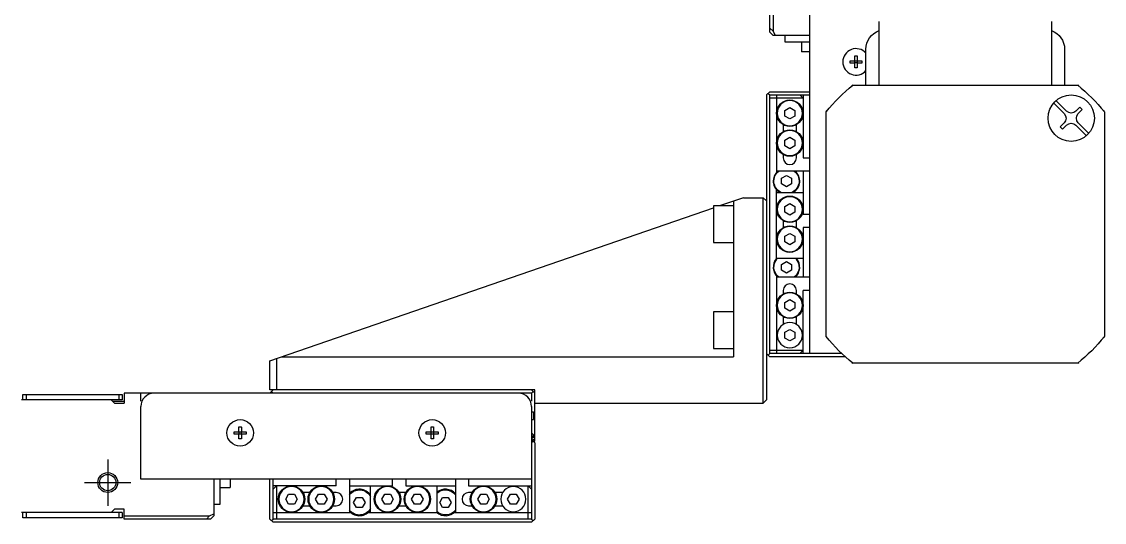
# Model space of a CAD drawing. Extents: x 0 to 1346, y -8 to 1139.
# Drawn here: x 872.7 to 1036.2, y 420.9 to 496.5 of the extents above; entities that cross this region are included whole.
import ezdxf

# ---------------------------------------------------------------- set-up
doc = ezdxf.new("R2010")
doc.units = 0
doc.header["$LTSCALE"] = 0.5
doc.linetypes.add('CENTER', pattern=[50.8, 31.75, -6.35, 6.35, -6.35])
for name, color, linetype in [('MSM_CENTER', 1, 'CENTER'), ('MSM_CONTINUOUS', 7, 'CONTINUOUS'), ('MSM_NARROW', 5, 'CONTINUOUS')]:
    doc.layers.add(name, color=color, linetype=linetype)

msp = doc.modelspace()

# ---------------------------------------------------------------- linework, layer by layer
at = {"layer": 'MSM_CENTER'}
for p, q in [((885.68, 430.41), (885.68, 423.41)), ((882.18, 426.91), (889.18, 426.91))]:
    msp.add_line(p, q, dxfattribs=at)
at = {"layer": 'MSM_CONTINUOUS'}
for p, q in [((985.68, 494.91), (985.68, 507.91)), ((986.18, 507.91), (986.18, 495.02)), ((991.68, 446.41), (991.68, 505.41)), ((985.68, 495.52), (986.18, 495.02)), ((1002.18, 486.91), (1002.18, 496.48)), ((1028.18, 496.48), (1028.18, 486.91)), ((986.18, 494.41), (985.68, 494.91)), ((986.18, 495.02), (986.49, 494.41)), ((991.68, 494.41), (986.18, 494.41)), ((987.93, 494.41), (987.93, 493.41)), ((987.93, 493.41), (991.68, 493.41)), ((990.43, 493.41), (990.43, 491.91)), ((1000.18, 486.91), (1000.18, 492.33)), ((1030.18, 492.33), (1030.18, 486.91)), ((991.68, 491.91), (990.43, 491.91)), ((997.79, 490.59), (998.5, 490.59)), ((998.5, 490.59), (998.5, 491.29)), ((998.51, 490.58), (998.5, 490.59)), ((998.51, 490.58), (998.85, 490.58)), ((998.51, 490.24), (998.51, 490.58)), ((998.85, 490.58), (998.86, 490.59)), ((998.85, 490.58), (998.85, 490.24)), ((998.86, 491.29), (998.86, 490.59)), ((998.86, 490.59), (999.57, 490.59)), ((998.5, 490.23), (997.79, 490.23)), ((998.51, 490.24), (998.5, 490.23)), ((998.5, 489.52), (998.5, 490.23)), ((998.85, 490.24), (998.51, 490.24)), ((998.85, 490.24), (998.86, 490.23)), ((998.86, 490.23), (998.86, 489.52)), ((999.57, 490.23), (998.86, 490.23)), ((985.68, 485.91), (985.18, 485.41)), ((985.43, 485.66), (985.68, 485.41)), ((985.68, 485.91), (991.68, 485.91)), ((998.18, 486.91), (998.05, 486.78)), ((998.21, 486.91), (1032.15, 486.91)), ((1032.31, 486.78), (1032.18, 486.91)), ((985.18, 485.41), (985.18, 439.41)), ((985.68, 446.41), (985.68, 485.41)), ((985.68, 485.41), (991.68, 485.41)), ((990.68, 484.91), (985.68, 484.91)), ((986.68, 485.41), (986.68, 473.73)), ((990.18, 485.41), (990.68, 484.91)), ((990.68, 485.41), (990.68, 475.91)), ((1030.12, 482.62), (1028.53, 484.2)), ((1028.89, 484.55), (1029.81, 483.63)), ((987.93, 483.09), (988.68, 483.52)), ((987.93, 482.23), (987.93, 483.09)), ((988.68, 483.52), (989.43, 483.09)), ((989.43, 483.09), (989.43, 482.23)), ((994.31, 483.04), (994.18, 482.91)), ((994.18, 448.94), (994.18, 482.88)), ((1029.81, 483.63), (1030.47, 482.97)), ((1031.89, 482.97), (1032.49, 483.57)), ((1032.84, 483.22), (1032.24, 482.62)), ((1032.49, 483.57), (1032.84, 483.22)), ((1036.18, 482.91), (1036.05, 483.04)), ((1036.18, 482.88), (1036.18, 448.94)), ((987.68, 480.93), (987.68, 479.89)), ((988.68, 481.79), (987.93, 482.23)), ((989.43, 482.23), (988.68, 481.79)), ((989.68, 479.89), (989.68, 480.93)), ((1029.52, 480.6), (1030.12, 481.2)), ((1030.47, 480.85), (1029.87, 480.25)), ((1032.55, 480.19), (1031.89, 480.85)), ((1032.24, 481.2), (1032.9, 480.54)), ((1029.87, 480.25), (1029.52, 480.6)), ((1033.47, 479.26), (1032.55, 480.19)), ((1032.9, 480.54), (1033.82, 479.62)), ((987.93, 478.59), (988.68, 479.02)), ((987.93, 477.73), (987.93, 478.59)), ((988.68, 477.29), (987.93, 477.73)), ((988.68, 479.02), (989.43, 478.59)), ((989.43, 477.73), (988.68, 477.29)), ((989.43, 478.59), (989.43, 477.73)), ((987.68, 476.43), (987.68, 475.91)), ((989.68, 475.91), (989.68, 476.43)), ((990.68, 475.91), (991.68, 475.91)), ((991.68, 473.91), (986.68, 473.91)), ((987.43, 472.84), (988.18, 473.27)), ((987.43, 471.98), (987.43, 472.84)), ((988.18, 473.27), (988.93, 472.84)), ((988.93, 472.84), (988.93, 471.98)), ((990.68, 473.91), (990.68, 467.41)), ((986.68, 460.71), (986.68, 471.09)), ((988.18, 471.54), (987.43, 471.98)), ((988.93, 471.98), (988.18, 471.54)), ((981.68, 469.91), (978.05, 468.66)), ((980.18, 469.39), (980.18, 445.91)), ((981.68, 469.91), (984.68, 469.91)), ((984.68, 438.91), (984.68, 469.91)), ((984.68, 469.91), (985.18, 469.41)), ((986.68, 470.71), (990.68, 470.71)), ((910.18, 445.29), (977.18, 468.36)), ((977.18, 468.66), (977.18, 463.16)), ((980.18, 468.66), (977.18, 468.66)), ((987.93, 468.59), (988.68, 469.02)), ((987.93, 467.73), (987.93, 468.59)), ((988.68, 467.29), (987.93, 467.73)), ((988.68, 469.02), (989.43, 468.59)), ((989.43, 467.73), (988.68, 467.29)), ((989.43, 468.59), (989.43, 467.73)), ((987.68, 466.43), (987.68, 465.39)), ((989.68, 465.39), (989.68, 466.43)), ((990.68, 467.41), (991.68, 467.41)), ((987.93, 464.09), (988.68, 464.52)), ((988.68, 464.52), (989.43, 464.09)), ((991.68, 465.41), (990.68, 465.41)), ((990.68, 465.41), (990.68, 457.91)), ((977.18, 463.16), (980.18, 463.16)), ((987.93, 463.23), (987.93, 464.09)), ((988.68, 462.79), (987.93, 463.23)), ((989.43, 463.23), (988.68, 462.79)), ((989.43, 464.09), (989.43, 463.23)), ((990.68, 460.71), (986.68, 460.71)), ((987.43, 459.84), (988.18, 460.27)), ((987.43, 458.98), (987.43, 459.84)), ((988.18, 460.27), (988.93, 459.84)), ((988.93, 459.84), (988.93, 458.98)), ((986.68, 458.09), (986.68, 446.41)), ((991.68, 457.91), (986.68, 457.91)), ((988.18, 458.54), (987.43, 458.98)), ((988.93, 458.98), (988.18, 458.54)), ((987.68, 455.91), (987.68, 455.39)), ((989.68, 455.39), (989.68, 455.91)), ((991.68, 455.91), (990.68, 455.91)), ((990.68, 446.41), (990.68, 455.91)), ((987.93, 454.09), (988.68, 454.52)), ((987.93, 453.23), (987.93, 454.09)), ((988.68, 452.79), (987.93, 453.23)), ((988.68, 454.52), (989.43, 454.09)), ((989.43, 453.23), (988.68, 452.79)), ((989.43, 454.09), (989.43, 453.23)), ((977.18, 452.66), (977.18, 447.16)), ((980.18, 452.66), (977.18, 452.66)), ((987.68, 451.93), (987.68, 450.77)), ((989.68, 450.77), (989.68, 451.93)), ((987.93, 449.59), (988.68, 450.02)), ((988.68, 450.02), (989.43, 449.59)), ((987.93, 448.73), (987.93, 449.59)), ((988.68, 448.29), (987.93, 448.73)), ((989.43, 448.73), (988.68, 448.29)), ((989.43, 449.59), (989.43, 448.73)), ((994.18, 448.91), (994.31, 448.78)), ((1036.05, 448.78), (1036.18, 448.91)), ((977.18, 447.16), (980.18, 447.16)), ((985.18, 446.41), (985.68, 445.91)), ((985.68, 446.41), (985.43, 446.16)), ((985.68, 446.91), (990.68, 446.91)), ((996.5, 446.41), (985.68, 446.41)), ((990.68, 446.91), (990.18, 446.41)), ((910.18, 440.91), (910.18, 445.29)), ((911.18, 445.63), (911.18, 440.91)), ((911.98, 445.91), (980.18, 445.91)), ((997.04, 445.91), (985.68, 445.91)), ((998.05, 445.04), (998.18, 444.91)), ((1032.15, 444.91), (998.21, 444.91)), ((1032.18, 444.91), (1032.31, 445.04)), ((872.88, 439.41), (872.88, 440.21)), ((872.88, 440.21), (887.88, 440.21)), ((873.38, 440.21), (873.38, 439.41)), ((887.38, 439.41), (887.38, 440.21)), ((887.88, 440.21), (887.88, 439.41)), ((888.18, 440.41), (888.18, 438.91)), ((949.68, 440.41), (888.18, 440.41)), ((890.68, 439.21), (890.68, 440.41)), ((950.18, 440.91), (910.18, 440.91)), ((910.43, 440.66), (910.18, 440.41)), ((910.68, 440.91), (910.43, 440.66)), ((910.68, 440.41), (910.43, 440.66)), ((949.93, 440.66), (949.68, 440.91)), ((949.93, 440.66), (949.68, 440.41)), ((949.68, 440.41), (949.68, 439.21)), ((950.18, 440.41), (949.93, 440.66)), ((950.18, 433.21), (950.18, 440.91)), ((887.88, 439.41), (872.68, 439.41)), ((886.68, 438.91), (886.18, 439.41)), ((888.18, 439.16), (886.43, 439.16)), ((886.68, 438.91), (888.18, 438.91)), ((890.68, 427.41), (890.68, 438.41)), ((949.68, 438.41), (949.68, 421.41)), ((950.18, 438.91), (984.68, 438.91)), ((984.68, 438.91), (985.18, 439.41)), ((949.68, 437.61), (949.98, 437.61)), ((949.98, 437.61), (949.98, 436.41)), ((905.5, 434.59), (905.5, 435.29)), ((905.86, 435.29), (905.86, 434.59)), ((934.5, 434.59), (934.5, 435.29)), ((934.86, 435.29), (934.86, 434.59)), ((949.68, 436.41), (949.98, 436.41)), ((904.79, 434.59), (905.5, 434.59)), ((905.5, 434.23), (904.79, 434.23)), ((905.51, 434.58), (905.5, 434.59)), ((905.51, 434.24), (905.5, 434.23)), ((905.5, 433.52), (905.5, 434.23)), ((905.51, 434.58), (905.85, 434.58)), ((905.51, 434.24), (905.51, 434.58)), ((905.85, 434.24), (905.51, 434.24)), ((905.85, 434.58), (905.86, 434.59)), ((905.85, 434.58), (905.85, 434.24)), ((905.85, 434.24), (905.86, 434.23)), ((905.86, 434.59), (906.57, 434.59)), ((905.86, 434.23), (905.86, 433.52)), ((906.57, 434.23), (905.86, 434.23)), ((933.79, 434.59), (934.5, 434.59)), ((934.5, 434.23), (933.79, 434.23)), ((934.51, 434.58), (934.5, 434.59)), ((934.51, 434.24), (934.5, 434.23)), ((934.5, 433.52), (934.5, 434.23)), ((934.51, 434.24), (934.51, 434.58)), ((934.51, 434.58), (934.85, 434.58)), ((934.85, 434.24), (934.51, 434.24)), ((934.85, 434.58), (934.86, 434.59)), ((934.85, 434.58), (934.85, 434.24)), ((934.85, 434.24), (934.86, 434.23)), ((934.86, 434.59), (935.57, 434.59)), ((934.86, 434.23), (934.86, 433.52)), ((935.57, 434.23), (934.86, 434.23)), ((949.68, 434.41), (950.18, 433.91)), ((950.18, 433.91), (949.68, 433.91)), ((950.18, 433.71), (949.68, 433.71)), ((949.78, 433.51), (949.68, 433.51)), ((950.18, 432.91), (949.68, 433.41)), ((949.93, 433.16), (949.68, 432.91)), ((950.08, 433.21), (950.08, 433.01)), ((950.18, 433.21), (950.08, 433.11)), ((950.18, 432.91), (950.18, 421.41)), ((949.68, 427.41), (890.68, 427.41)), ((901.68, 427.41), (901.68, 421.91)), ((902.68, 423.66), (902.68, 427.41)), ((904.18, 427.41), (904.18, 426.16)), ((910.18, 421.41), (910.18, 427.41)), ((910.68, 421.41), (910.68, 427.41)), ((920.18, 426.41), (920.18, 427.41)), ((922.18, 427.41), (922.18, 422.41)), ((928.68, 426.41), (928.68, 427.41)), ((930.68, 427.41), (930.68, 426.41)), ((938.18, 427.41), (938.18, 422.41)), ((940.18, 427.41), (940.18, 426.41)), ((902.68, 426.16), (904.18, 426.16)), ((910.68, 425.91), (911.18, 426.41)), ((920.18, 426.41), (910.68, 426.41)), ((911.18, 426.41), (911.18, 421.41)), ((912.56, 424.41), (913, 425.16)), ((913, 425.16), (913.86, 425.16)), ((913.86, 425.16), (914.3, 424.41)), ((916.2, 425.41), (915.16, 425.41)), ((917.06, 424.41), (917.5, 425.16)), ((917.5, 425.16), (918.36, 425.16)), ((918.36, 425.16), (918.8, 424.41)), ((920.18, 425.41), (919.66, 425.41)), ((922.18, 426.41), (928.68, 426.41)), ((925.38, 422.41), (925.38, 426.41)), ((927.06, 424.41), (927.5, 425.16)), ((927.5, 425.16), (928.36, 425.16)), ((928.36, 425.16), (928.8, 424.41)), ((930.7, 425.41), (929.66, 425.41)), ((930.68, 426.41), (938.18, 426.41)), ((931.56, 424.41), (932, 425.16)), ((932, 425.16), (932.86, 425.16)), ((932.86, 425.16), (933.3, 424.41)), ((935.38, 426.41), (935.38, 422.41)), ((940.18, 426.41), (949.68, 426.41)), ((940.7, 425.41), (940.18, 425.41)), ((941.56, 424.41), (942, 425.16)), ((942, 425.16), (942.86, 425.16)), ((942.86, 425.16), (943.3, 424.41)), ((945.31, 425.41), (944.16, 425.41)), ((946.06, 424.41), (946.5, 425.16)), ((946.5, 425.16), (947.36, 425.16)), ((947.36, 425.16), (947.8, 424.41)), ((949.18, 421.41), (949.18, 426.41)), ((949.18, 426.41), (949.68, 425.91)), ((901.68, 423.66), (902.68, 423.66)), ((913, 423.66), (912.56, 424.41)), ((913.86, 423.66), (913, 423.66)), ((914.3, 424.41), (913.86, 423.66)), ((917.5, 423.66), (917.06, 424.41)), ((918.36, 423.66), (917.5, 423.66)), ((918.8, 424.41), (918.36, 423.66)), ((922.81, 423.91), (923.25, 424.66)), ((923.25, 423.16), (922.81, 423.91)), ((923.25, 424.66), (924.11, 424.66)), ((924.11, 424.66), (924.55, 423.91)), ((924.55, 423.91), (924.11, 423.16)), ((927.5, 423.66), (927.06, 424.41)), ((928.36, 423.66), (927.5, 423.66)), ((928.8, 424.41), (928.36, 423.66)), ((932, 423.66), (931.56, 424.41)), ((932.86, 423.66), (932, 423.66)), ((933.3, 424.41), (932.86, 423.66)), ((935.81, 423.91), (936.25, 424.66)), ((936.25, 423.16), (935.81, 423.91)), ((936.25, 424.66), (937.11, 424.66)), ((937.11, 424.66), (937.55, 423.91)), ((937.55, 423.91), (937.11, 423.16)), ((942, 423.66), (941.56, 424.41)), ((942.86, 423.66), (942, 423.66)), ((943.3, 424.41), (942.86, 423.66)), ((946.5, 423.66), (946.06, 424.41)), ((947.36, 423.66), (946.5, 423.66)), ((947.8, 424.41), (947.36, 423.66)), ((887.88, 422.41), (872.68, 422.41)), ((872.88, 421.61), (872.88, 422.41)), ((873.38, 422.41), (873.38, 421.61)), ((886.18, 422.41), (886.68, 422.91)), ((888.18, 422.91), (886.68, 422.91)), ((887.38, 421.61), (887.38, 422.41)), ((887.88, 422.41), (887.88, 421.61)), ((888.18, 421.41), (888.18, 422.91)), ((888.18, 421.91), (901.07, 421.91)), ((900.57, 421.41), (901.07, 421.91)), ((901.07, 421.91), (901.68, 422.21)), ((901.68, 421.91), (901.18, 421.41)), ((910.68, 422.41), (922.36, 422.41)), ((915.16, 423.41), (916.2, 423.41)), ((919.66, 423.41), (920.18, 423.41)), ((924.11, 423.16), (923.25, 423.16)), ((925, 422.41), (935.38, 422.41)), ((929.66, 423.41), (930.7, 423.41)), ((937.11, 423.16), (936.25, 423.16)), ((938, 422.41), (949.68, 422.41)), ((940.18, 423.41), (940.7, 423.41)), ((944.16, 423.41), (945.31, 423.41)), ((887.88, 421.61), (872.88, 421.61)), ((901.18, 421.41), (888.18, 421.41)), ((910.18, 421.41), (910.68, 420.91)), ((910.43, 421.16), (910.68, 421.41)), ((949.68, 421.41), (910.68, 421.41)), ((949.68, 420.91), (910.68, 420.91)), ((949.68, 421.41), (949.93, 421.16)), ((949.68, 420.91), (950.18, 421.41))]:
    msp.add_line(p, q, dxfattribs=at)
for points in [[(997.79, 490.23, 0), (997.79, 490.23, 0), (997.79, 490.23, 0), (997.79, 490.24, 0), (997.79, 490.24, 0), (997.79, 490.24, 0), (997.79, 490.25, 0), (997.79, 490.25, 0), (997.79, 490.25, 0), (997.79, 490.25, 0), (997.79, 490.26, 0), (997.79, 490.26, 0), (997.79, 490.26, 0), (997.79, 490.26, 0), (997.79, 490.27, 0), (997.79, 490.27, 0), (997.79, 490.27, 0), (997.79, 490.28, 0), (997.79, 490.28, 0), (997.79, 490.28, 0), (997.79, 490.28, 0), (997.79, 490.29, 0), (997.79, 490.29, 0), (997.79, 490.29, 0), (997.79, 490.3, 0), (997.79, 490.3, 0), (997.79, 490.3, 0), (997.79, 490.3, 0), (997.79, 490.31, 0), (997.79, 490.31, 0), (997.79, 490.31, 0), (997.79, 490.31, 0), (997.79, 490.32, 0), (997.79, 490.32, 0), (997.79, 490.32, 0), (997.79, 490.33, 0), (997.79, 490.33, 0), (997.79, 490.33, 0), (997.79, 490.33, 0), (997.79, 490.34, 0), (997.79, 490.34, 0), (997.79, 490.34, 0), (997.79, 490.35, 0), (997.79, 490.35, 0), (997.79, 490.35, 0), (997.79, 490.36, 0), (997.79, 490.36, 0), (997.79, 490.36, 0), (997.79, 490.36, 0), (997.79, 490.37, 0), (997.79, 490.37, 0), (997.79, 490.37, 0), (997.79, 490.37, 0), (997.79, 490.38, 0), (997.79, 490.38, 0), (997.79, 490.38, 0), (997.79, 490.39, 0), (997.79, 490.39, 0), (997.79, 490.39, 0), (997.79, 490.39, 0), (997.79, 490.4, 0), (997.79, 490.4, 0), (997.79, 490.4, 0), (997.79, 490.4, 0), (997.79, 490.41, 0), (997.79, 490.41, 0), (997.79, 490.41, 0), (997.79, 490.42, 0), (997.79, 490.42, 0), (997.79, 490.42, 0), (997.79, 490.43, 0), (997.79, 490.43, 0), (997.79, 490.43, 0), (997.79, 490.43, 0), (997.79, 490.44, 0), (997.79, 490.44, 0), (997.79, 490.44, 0), (997.79, 490.44, 0), (997.79, 490.45, 0), (997.79, 490.45, 0), (997.79, 490.45, 0), (997.79, 490.46, 0), (997.79, 490.46, 0), (997.79, 490.46, 0), (997.79, 490.46, 0), (997.79, 490.47, 0), (997.79, 490.47, 0), (997.79, 490.47, 0), (997.79, 490.48, 0), (997.79, 490.48, 0), (997.79, 490.48, 0), (997.79, 490.48, 0), (997.79, 490.49, 0), (997.79, 490.49, 0), (997.79, 490.49, 0), (997.79, 490.5, 0), (997.79, 490.5, 0), (997.79, 490.5, 0), (997.79, 490.5, 0), (997.79, 490.51, 0), (997.79, 490.51, 0), (997.79, 490.51, 0), (997.79, 490.51, 0), (997.79, 490.52, 0), (997.79, 490.52, 0), (997.79, 490.52, 0), (997.79, 490.53, 0), (997.79, 490.53, 0), (997.79, 490.53, 0), (997.79, 490.54, 0), (997.79, 490.54, 0), (997.79, 490.54, 0), (997.79, 490.54, 0), (997.79, 490.55, 0), (997.79, 490.55, 0), (997.79, 490.55, 0), (997.79, 490.55, 0), (997.79, 490.56, 0), (997.79, 490.56, 0), (997.79, 490.56, 0), (997.79, 490.57, 0), (997.79, 490.57, 0), (997.79, 490.57, 0), (997.79, 490.57, 0), (997.79, 490.58, 0), (997.79, 490.58, 0), (997.79, 490.58, 0), (997.79, 490.58, 0), (997.79, 490.59, 0)], [(998.5, 491.29, 0), (998.5, 491.29, 0), (998.5, 491.3, 0), (998.51, 491.3, 0), (998.51, 491.3, 0), (998.51, 491.3, 0), (998.52, 491.3, 0), (998.52, 491.3, 0), (998.52, 491.3, 0), (998.52, 491.3, 0), (998.53, 491.3, 0), (998.53, 491.3, 0), (998.53, 491.3, 0), (998.54, 491.3, 0), (998.54, 491.3, 0), (998.54, 491.3, 0), (998.54, 491.3, 0), (998.55, 491.3, 0), (998.55, 491.3, 0), (998.55, 491.3, 0), (998.56, 491.3, 0), (998.56, 491.3, 0), (998.56, 491.3, 0), (998.56, 491.3, 0), (998.57, 491.3, 0), (998.57, 491.3, 0), (998.57, 491.3, 0), (998.58, 491.3, 0), (998.58, 491.3, 0), (998.58, 491.3, 0), (998.58, 491.3, 0), (998.59, 491.3, 0), (998.59, 491.3, 0), (998.59, 491.3, 0), (998.6, 491.3, 0), (998.6, 491.3, 0), (998.6, 491.3, 0), (998.6, 491.3, 0), (998.61, 491.3, 0), (998.61, 491.3, 0), (998.61, 491.3, 0), (998.62, 491.3, 0), (998.62, 491.3, 0), (998.62, 491.3, 0), (998.62, 491.3, 0), (998.63, 491.3, 0), (998.63, 491.3, 0), (998.63, 491.3, 0), (998.63, 491.3, 0), (998.64, 491.3, 0), (998.64, 491.3, 0), (998.64, 491.3, 0), (998.65, 491.3, 0), (998.65, 491.3, 0), (998.65, 491.3, 0), (998.65, 491.3, 0), (998.66, 491.3, 0), (998.66, 491.3, 0), (998.66, 491.3, 0), (998.66, 491.3, 0), (998.67, 491.3, 0), (998.67, 491.3, 0), (998.67, 491.3, 0), (998.68, 491.3, 0), (998.68, 491.3, 0), (998.68, 491.3, 0), (998.68, 491.3, 0), (998.69, 491.3, 0), (998.69, 491.3, 0), (998.69, 491.3, 0), (998.7, 491.3, 0), (998.7, 491.3, 0), (998.7, 491.3, 0), (998.71, 491.3, 0), (998.71, 491.3, 0), (998.71, 491.3, 0), (998.71, 491.3, 0), (998.72, 491.3, 0), (998.72, 491.3, 0), (998.72, 491.3, 0), (998.72, 491.3, 0), (998.73, 491.3, 0), (998.73, 491.3, 0), (998.73, 491.3, 0), (998.74, 491.3, 0), (998.74, 491.3, 0), (998.74, 491.3, 0), (998.74, 491.3, 0), (998.75, 491.3, 0), (998.75, 491.3, 0), (998.75, 491.3, 0), (998.75, 491.3, 0), (998.76, 491.3, 0), (998.76, 491.3, 0), (998.76, 491.3, 0), (998.77, 491.3, 0), (998.77, 491.3, 0), (998.77, 491.3, 0), (998.77, 491.3, 0), (998.78, 491.3, 0), (998.78, 491.3, 0), (998.78, 491.3, 0), (998.79, 491.3, 0), (998.79, 491.3, 0), (998.79, 491.3, 0), (998.79, 491.3, 0), (998.8, 491.3, 0), (998.8, 491.3, 0), (998.8, 491.3, 0), (998.81, 491.3, 0), (998.81, 491.3, 0), (998.81, 491.3, 0), (998.81, 491.3, 0), (998.82, 491.3, 0), (998.82, 491.3, 0), (998.82, 491.3, 0), (998.83, 491.3, 0), (998.83, 491.3, 0), (998.83, 491.3, 0), (998.83, 491.3, 0), (998.84, 491.3, 0), (998.84, 491.3, 0), (998.84, 491.3, 0), (998.85, 491.3, 0), (998.85, 491.3, 0), (998.85, 491.3, 0), (998.85, 491.3, 0), (998.86, 491.29, 0), (998.86, 491.29, 0)], [(999.57, 490.59, 0), (999.57, 490.58, 0), (999.57, 490.58, 0), (999.57, 490.58, 0), (999.57, 490.58, 0), (999.57, 490.57, 0), (999.57, 490.57, 0), (999.57, 490.57, 0), (999.57, 490.57, 0), (999.57, 490.56, 0), (999.57, 490.56, 0), (999.57, 490.56, 0), (999.57, 490.55, 0), (999.57, 490.55, 0), (999.57, 490.55, 0), (999.57, 490.55, 0), (999.57, 490.54, 0), (999.57, 490.54, 0), (999.57, 490.54, 0), (999.57, 490.54, 0), (999.57, 490.53, 0), (999.57, 490.53, 0), (999.57, 490.53, 0), (999.57, 490.52, 0), (999.57, 490.52, 0), (999.57, 490.52, 0), (999.57, 490.51, 0), (999.57, 490.51, 0), (999.57, 490.51, 0), (999.57, 490.51, 0), (999.57, 490.5, 0), (999.57, 490.5, 0), (999.57, 490.5, 0), (999.57, 490.5, 0), (999.57, 490.49, 0), (999.57, 490.49, 0), (999.57, 490.49, 0), (999.57, 490.48, 0), (999.57, 490.48, 0), (999.57, 490.48, 0), (999.57, 490.48, 0), (999.57, 490.47, 0), (999.57, 490.47, 0), (999.57, 490.47, 0), (999.57, 490.46, 0), (999.57, 490.46, 0), (999.57, 490.46, 0), (999.57, 490.46, 0), (999.57, 490.45, 0), (999.57, 490.45, 0), (999.57, 490.45, 0), (999.57, 490.44, 0), (999.57, 490.44, 0), (999.57, 490.44, 0), (999.57, 490.44, 0), (999.57, 490.43, 0), (999.57, 490.43, 0), (999.57, 490.43, 0), (999.57, 490.43, 0), (999.57, 490.42, 0), (999.57, 490.42, 0), (999.57, 490.42, 0), (999.57, 490.41, 0), (999.57, 490.41, 0), (999.57, 490.41, 0), (999.57, 490.4, 0), (999.57, 490.4, 0), (999.57, 490.4, 0), (999.57, 490.4, 0), (999.57, 490.39, 0), (999.57, 490.39, 0), (999.57, 490.39, 0), (999.57, 490.39, 0), (999.57, 490.38, 0), (999.57, 490.38, 0), (999.57, 490.38, 0), (999.57, 490.37, 0), (999.57, 490.37, 0), (999.57, 490.37, 0), (999.57, 490.37, 0), (999.57, 490.36, 0), (999.57, 490.36, 0), (999.57, 490.36, 0), (999.57, 490.36, 0), (999.57, 490.35, 0), (999.57, 490.35, 0), (999.57, 490.35, 0), (999.57, 490.34, 0), (999.57, 490.34, 0), (999.57, 490.34, 0), (999.57, 490.33, 0), (999.57, 490.33, 0), (999.57, 490.33, 0), (999.57, 490.33, 0), (999.57, 490.32, 0), (999.57, 490.32, 0), (999.57, 490.32, 0), (999.57, 490.31, 0), (999.57, 490.31, 0), (999.57, 490.31, 0), (999.57, 490.31, 0), (999.57, 490.3, 0), (999.57, 490.3, 0), (999.57, 490.3, 0), (999.57, 490.3, 0), (999.57, 490.29, 0), (999.57, 490.29, 0), (999.57, 490.29, 0), (999.57, 490.28, 0), (999.57, 490.28, 0), (999.57, 490.28, 0), (999.57, 490.28, 0), (999.57, 490.27, 0), (999.57, 490.27, 0), (999.57, 490.27, 0), (999.57, 490.26, 0), (999.57, 490.26, 0), (999.57, 490.26, 0), (999.57, 490.26, 0), (999.57, 490.25, 0), (999.57, 490.25, 0), (999.57, 490.25, 0), (999.57, 490.25, 0), (999.57, 490.24, 0), (999.57, 490.24, 0), (999.57, 490.24, 0), (999.57, 490.23, 0), (999.57, 490.23, 0), (999.57, 490.23, 0)], [(998.86, 489.52, 0), (998.86, 489.52, 0), (998.85, 489.52, 0), (998.85, 489.52, 0), (998.85, 489.52, 0), (998.85, 489.52, 0), (998.84, 489.52, 0), (998.84, 489.52, 0), (998.84, 489.52, 0), (998.83, 489.52, 0), (998.83, 489.52, 0), (998.83, 489.52, 0), (998.83, 489.52, 0), (998.82, 489.52, 0), (998.82, 489.52, 0), (998.82, 489.52, 0), (998.81, 489.52, 0), (998.81, 489.52, 0), (998.81, 489.52, 0), (998.81, 489.52, 0), (998.8, 489.52, 0), (998.8, 489.52, 0), (998.8, 489.52, 0), (998.79, 489.52, 0), (998.79, 489.52, 0), (998.79, 489.52, 0), (998.79, 489.52, 0), (998.78, 489.52, 0), (998.78, 489.52, 0), (998.78, 489.52, 0), (998.77, 489.52, 0), (998.77, 489.52, 0), (998.77, 489.52, 0), (998.77, 489.52, 0), (998.76, 489.52, 0), (998.76, 489.52, 0), (998.76, 489.52, 0), (998.75, 489.52, 0), (998.75, 489.52, 0), (998.75, 489.52, 0), (998.75, 489.52, 0), (998.74, 489.52, 0), (998.74, 489.52, 0), (998.74, 489.52, 0), (998.74, 489.52, 0), (998.73, 489.52, 0), (998.73, 489.52, 0), (998.73, 489.52, 0), (998.72, 489.52, 0), (998.72, 489.52, 0), (998.72, 489.52, 0), (998.72, 489.52, 0), (998.71, 489.52, 0), (998.71, 489.52, 0), (998.71, 489.52, 0), (998.71, 489.52, 0), (998.7, 489.52, 0), (998.7, 489.52, 0), (998.7, 489.52, 0), (998.69, 489.52, 0), (998.69, 489.52, 0), (998.69, 489.52, 0), (998.68, 489.52, 0), (998.68, 489.52, 0), (998.68, 489.52, 0), (998.68, 489.52, 0), (998.67, 489.52, 0), (998.67, 489.52, 0), (998.67, 489.52, 0), (998.66, 489.52, 0), (998.66, 489.52, 0), (998.66, 489.52, 0), (998.66, 489.52, 0), (998.65, 489.52, 0), (998.65, 489.52, 0), (998.65, 489.52, 0), (998.65, 489.52, 0), (998.64, 489.52, 0), (998.64, 489.52, 0), (998.64, 489.52, 0), (998.63, 489.52, 0), (998.63, 489.52, 0), (998.63, 489.52, 0), (998.63, 489.52, 0), (998.62, 489.52, 0), (998.62, 489.52, 0), (998.62, 489.52, 0), (998.62, 489.52, 0), (998.61, 489.52, 0), (998.61, 489.52, 0), (998.61, 489.52, 0), (998.6, 489.52, 0), (998.6, 489.52, 0), (998.6, 489.52, 0), (998.6, 489.52, 0), (998.59, 489.52, 0), (998.59, 489.52, 0), (998.59, 489.52, 0), (998.58, 489.52, 0), (998.58, 489.52, 0), (998.58, 489.52, 0), (998.58, 489.52, 0), (998.57, 489.52, 0), (998.57, 489.52, 0), (998.57, 489.52, 0), (998.56, 489.52, 0), (998.56, 489.52, 0), (998.56, 489.52, 0), (998.56, 489.52, 0), (998.55, 489.52, 0), (998.55, 489.52, 0), (998.55, 489.52, 0), (998.54, 489.52, 0), (998.54, 489.52, 0), (998.54, 489.52, 0), (998.54, 489.52, 0), (998.53, 489.52, 0), (998.53, 489.52, 0), (998.53, 489.52, 0), (998.52, 489.52, 0), (998.52, 489.52, 0), (998.52, 489.52, 0), (998.52, 489.52, 0), (998.51, 489.52, 0), (998.51, 489.52, 0), (998.51, 489.52, 0), (998.5, 489.52, 0), (998.5, 489.52, 0), (998.5, 489.52, 0)], [(905.5, 435.29, 0), (905.5, 435.29, 0), (905.5, 435.3, 0), (905.51, 435.3, 0), (905.51, 435.3, 0), (905.51, 435.3, 0), (905.52, 435.3, 0), (905.52, 435.3, 0), (905.52, 435.3, 0), (905.52, 435.3, 0), (905.53, 435.3, 0), (905.53, 435.3, 0), (905.53, 435.3, 0), (905.54, 435.3, 0), (905.54, 435.3, 0), (905.54, 435.3, 0), (905.54, 435.3, 0), (905.55, 435.3, 0), (905.55, 435.3, 0), (905.55, 435.3, 0), (905.56, 435.3, 0), (905.56, 435.3, 0), (905.56, 435.3, 0), (905.56, 435.3, 0), (905.57, 435.3, 0), (905.57, 435.3, 0), (905.57, 435.3, 0), (905.58, 435.3, 0), (905.58, 435.3, 0), (905.58, 435.3, 0), (905.58, 435.3, 0), (905.59, 435.3, 0), (905.59, 435.3, 0), (905.59, 435.3, 0), (905.6, 435.3, 0), (905.6, 435.3, 0), (905.6, 435.3, 0), (905.6, 435.3, 0), (905.61, 435.3, 0), (905.61, 435.3, 0), (905.61, 435.3, 0), (905.62, 435.3, 0), (905.62, 435.3, 0), (905.62, 435.3, 0), (905.62, 435.3, 0), (905.63, 435.3, 0), (905.63, 435.3, 0), (905.63, 435.3, 0), (905.63, 435.3, 0), (905.64, 435.3, 0), (905.64, 435.3, 0), (905.64, 435.3, 0), (905.65, 435.3, 0), (905.65, 435.3, 0), (905.65, 435.3, 0), (905.65, 435.3, 0), (905.66, 435.3, 0), (905.66, 435.3, 0), (905.66, 435.3, 0), (905.66, 435.3, 0), (905.67, 435.3, 0), (905.67, 435.3, 0), (905.67, 435.3, 0), (905.68, 435.3, 0), (905.68, 435.3, 0), (905.68, 435.3, 0), (905.68, 435.3, 0), (905.69, 435.3, 0), (905.69, 435.3, 0), (905.69, 435.3, 0), (905.7, 435.3, 0), (905.7, 435.3, 0), (905.7, 435.3, 0), (905.71, 435.3, 0), (905.71, 435.3, 0), (905.71, 435.3, 0), (905.71, 435.3, 0), (905.72, 435.3, 0), (905.72, 435.3, 0), (905.72, 435.3, 0), (905.72, 435.3, 0), (905.73, 435.3, 0), (905.73, 435.3, 0), (905.73, 435.3, 0), (905.74, 435.3, 0), (905.74, 435.3, 0), (905.74, 435.3, 0), (905.74, 435.3, 0), (905.75, 435.3, 0), (905.75, 435.3, 0), (905.75, 435.3, 0), (905.75, 435.3, 0), (905.76, 435.3, 0), (905.76, 435.3, 0), (905.76, 435.3, 0), (905.77, 435.3, 0), (905.77, 435.3, 0), (905.77, 435.3, 0), (905.77, 435.3, 0), (905.78, 435.3, 0), (905.78, 435.3, 0), (905.78, 435.3, 0), (905.79, 435.3, 0), (905.79, 435.3, 0), (905.79, 435.3, 0), (905.79, 435.3, 0), (905.8, 435.3, 0), (905.8, 435.3, 0), (905.8, 435.3, 0), (905.81, 435.3, 0), (905.81, 435.3, 0), (905.81, 435.3, 0), (905.81, 435.3, 0), (905.82, 435.3, 0), (905.82, 435.3, 0), (905.82, 435.3, 0), (905.83, 435.3, 0), (905.83, 435.3, 0), (905.83, 435.3, 0), (905.83, 435.3, 0), (905.84, 435.3, 0), (905.84, 435.3, 0), (905.84, 435.3, 0), (905.85, 435.3, 0), (905.85, 435.3, 0), (905.85, 435.3, 0), (905.85, 435.3, 0), (905.86, 435.29, 0), (905.86, 435.29, 0)], [(934.5, 435.29, 0), (934.5, 435.29, 0), (934.5, 435.3, 0), (934.51, 435.3, 0), (934.51, 435.3, 0), (934.51, 435.3, 0), (934.52, 435.3, 0), (934.52, 435.3, 0), (934.52, 435.3, 0), (934.52, 435.3, 0), (934.53, 435.3, 0), (934.53, 435.3, 0), (934.53, 435.3, 0), (934.54, 435.3, 0), (934.54, 435.3, 0), (934.54, 435.3, 0), (934.54, 435.3, 0), (934.55, 435.3, 0), (934.55, 435.3, 0), (934.55, 435.3, 0), (934.56, 435.3, 0), (934.56, 435.3, 0), (934.56, 435.3, 0), (934.56, 435.3, 0), (934.57, 435.3, 0), (934.57, 435.3, 0), (934.57, 435.3, 0), (934.58, 435.3, 0), (934.58, 435.3, 0), (934.58, 435.3, 0), (934.58, 435.3, 0), (934.59, 435.3, 0), (934.59, 435.3, 0), (934.59, 435.3, 0), (934.6, 435.3, 0), (934.6, 435.3, 0), (934.6, 435.3, 0), (934.6, 435.3, 0), (934.61, 435.3, 0), (934.61, 435.3, 0), (934.61, 435.3, 0), (934.62, 435.3, 0), (934.62, 435.3, 0), (934.62, 435.3, 0), (934.62, 435.3, 0), (934.63, 435.3, 0), (934.63, 435.3, 0), (934.63, 435.3, 0), (934.63, 435.3, 0), (934.64, 435.3, 0), (934.64, 435.3, 0), (934.64, 435.3, 0), (934.65, 435.3, 0), (934.65, 435.3, 0), (934.65, 435.3, 0), (934.65, 435.3, 0), (934.66, 435.3, 0), (934.66, 435.3, 0), (934.66, 435.3, 0), (934.66, 435.3, 0), (934.67, 435.3, 0), (934.67, 435.3, 0), (934.67, 435.3, 0), (934.68, 435.3, 0), (934.68, 435.3, 0), (934.68, 435.3, 0), (934.68, 435.3, 0), (934.69, 435.3, 0), (934.69, 435.3, 0), (934.69, 435.3, 0), (934.7, 435.3, 0), (934.7, 435.3, 0), (934.7, 435.3, 0), (934.71, 435.3, 0), (934.71, 435.3, 0), (934.71, 435.3, 0), (934.71, 435.3, 0), (934.72, 435.3, 0), (934.72, 435.3, 0), (934.72, 435.3, 0), (934.72, 435.3, 0), (934.73, 435.3, 0), (934.73, 435.3, 0), (934.73, 435.3, 0), (934.74, 435.3, 0), (934.74, 435.3, 0), (934.74, 435.3, 0), (934.74, 435.3, 0), (934.75, 435.3, 0), (934.75, 435.3, 0), (934.75, 435.3, 0), (934.75, 435.3, 0), (934.76, 435.3, 0), (934.76, 435.3, 0), (934.76, 435.3, 0), (934.77, 435.3, 0), (934.77, 435.3, 0), (934.77, 435.3, 0), (934.77, 435.3, 0), (934.78, 435.3, 0), (934.78, 435.3, 0), (934.78, 435.3, 0), (934.79, 435.3, 0), (934.79, 435.3, 0), (934.79, 435.3, 0), (934.79, 435.3, 0), (934.8, 435.3, 0), (934.8, 435.3, 0), (934.8, 435.3, 0), (934.81, 435.3, 0), (934.81, 435.3, 0), (934.81, 435.3, 0), (934.81, 435.3, 0), (934.82, 435.3, 0), (934.82, 435.3, 0), (934.82, 435.3, 0), (934.83, 435.3, 0), (934.83, 435.3, 0), (934.83, 435.3, 0), (934.83, 435.3, 0), (934.84, 435.3, 0), (934.84, 435.3, 0), (934.84, 435.3, 0), (934.85, 435.3, 0), (934.85, 435.3, 0), (934.85, 435.3, 0), (934.85, 435.3, 0), (934.86, 435.29, 0), (934.86, 435.29, 0)], [(904.79, 434.23, 0), (904.79, 434.23, 0), (904.79, 434.23, 0), (904.79, 434.24, 0), (904.79, 434.24, 0), (904.79, 434.24, 0), (904.79, 434.25, 0), (904.79, 434.25, 0), (904.79, 434.25, 0), (904.79, 434.25, 0), (904.79, 434.26, 0), (904.79, 434.26, 0), (904.79, 434.26, 0), (904.79, 434.26, 0), (904.79, 434.27, 0), (904.79, 434.27, 0), (904.79, 434.27, 0), (904.79, 434.28, 0), (904.79, 434.28, 0), (904.79, 434.28, 0), (904.79, 434.28, 0), (904.79, 434.29, 0), (904.79, 434.29, 0), (904.79, 434.29, 0), (904.79, 434.3, 0), (904.79, 434.3, 0), (904.79, 434.3, 0), (904.79, 434.3, 0), (904.79, 434.31, 0), (904.79, 434.31, 0), (904.79, 434.31, 0), (904.79, 434.31, 0), (904.79, 434.32, 0), (904.79, 434.32, 0), (904.79, 434.32, 0), (904.79, 434.33, 0), (904.79, 434.33, 0), (904.79, 434.33, 0), (904.79, 434.33, 0), (904.79, 434.34, 0), (904.79, 434.34, 0), (904.79, 434.34, 0), (904.79, 434.35, 0), (904.79, 434.35, 0), (904.79, 434.35, 0), (904.79, 434.36, 0), (904.79, 434.36, 0), (904.79, 434.36, 0), (904.79, 434.36, 0), (904.79, 434.37, 0), (904.79, 434.37, 0), (904.79, 434.37, 0), (904.79, 434.37, 0), (904.79, 434.38, 0), (904.79, 434.38, 0), (904.79, 434.38, 0), (904.79, 434.39, 0), (904.79, 434.39, 0), (904.79, 434.39, 0), (904.79, 434.39, 0), (904.79, 434.4, 0), (904.79, 434.4, 0), (904.79, 434.4, 0), (904.79, 434.4, 0), (904.79, 434.41, 0), (904.79, 434.41, 0), (904.79, 434.41, 0), (904.79, 434.42, 0), (904.79, 434.42, 0), (904.79, 434.42, 0), (904.79, 434.43, 0), (904.79, 434.43, 0), (904.79, 434.43, 0), (904.79, 434.43, 0), (904.79, 434.44, 0), (904.79, 434.44, 0), (904.79, 434.44, 0), (904.79, 434.44, 0), (904.79, 434.45, 0), (904.79, 434.45, 0), (904.79, 434.45, 0), (904.79, 434.46, 0), (904.79, 434.46, 0), (904.79, 434.46, 0), (904.79, 434.46, 0), (904.79, 434.47, 0), (904.79, 434.47, 0), (904.79, 434.47, 0), (904.79, 434.48, 0), (904.79, 434.48, 0), (904.79, 434.48, 0), (904.79, 434.48, 0), (904.79, 434.49, 0), (904.79, 434.49, 0), (904.79, 434.49, 0), (904.79, 434.5, 0), (904.79, 434.5, 0), (904.79, 434.5, 0), (904.79, 434.5, 0), (904.79, 434.51, 0), (904.79, 434.51, 0), (904.79, 434.51, 0), (904.79, 434.51, 0), (904.79, 434.52, 0), (904.79, 434.52, 0), (904.79, 434.52, 0), (904.79, 434.53, 0), (904.79, 434.53, 0), (904.79, 434.53, 0), (904.79, 434.54, 0), (904.79, 434.54, 0), (904.79, 434.54, 0), (904.79, 434.54, 0), (904.79, 434.55, 0), (904.79, 434.55, 0), (904.79, 434.55, 0), (904.79, 434.55, 0), (904.79, 434.56, 0), (904.79, 434.56, 0), (904.79, 434.56, 0), (904.79, 434.57, 0), (904.79, 434.57, 0), (904.79, 434.57, 0), (904.79, 434.57, 0), (904.79, 434.58, 0), (904.79, 434.58, 0), (904.79, 434.58, 0), (904.79, 434.58, 0), (904.79, 434.59, 0)], [(905.86, 433.52, 0), (905.86, 433.52, 0), (905.85, 433.52, 0), (905.85, 433.52, 0), (905.85, 433.52, 0), (905.85, 433.52, 0), (905.84, 433.52, 0), (905.84, 433.52, 0), (905.84, 433.52, 0), (905.83, 433.52, 0), (905.83, 433.52, 0), (905.83, 433.52, 0), (905.83, 433.52, 0), (905.82, 433.52, 0), (905.82, 433.52, 0), (905.82, 433.52, 0), (905.81, 433.52, 0), (905.81, 433.52, 0), (905.81, 433.52, 0), (905.81, 433.52, 0), (905.8, 433.52, 0), (905.8, 433.52, 0), (905.8, 433.52, 0), (905.79, 433.52, 0), (905.79, 433.52, 0), (905.79, 433.52, 0), (905.79, 433.52, 0), (905.78, 433.52, 0), (905.78, 433.52, 0), (905.78, 433.52, 0), (905.77, 433.52, 0), (905.77, 433.52, 0), (905.77, 433.52, 0), (905.77, 433.52, 0), (905.76, 433.52, 0), (905.76, 433.52, 0), (905.76, 433.52, 0), (905.75, 433.52, 0), (905.75, 433.52, 0), (905.75, 433.52, 0), (905.75, 433.52, 0), (905.74, 433.52, 0), (905.74, 433.52, 0), (905.74, 433.52, 0), (905.74, 433.52, 0), (905.73, 433.52, 0), (905.73, 433.52, 0), (905.73, 433.52, 0), (905.72, 433.52, 0), (905.72, 433.52, 0), (905.72, 433.52, 0), (905.72, 433.52, 0), (905.71, 433.52, 0), (905.71, 433.52, 0), (905.71, 433.52, 0), (905.71, 433.52, 0), (905.7, 433.52, 0), (905.7, 433.52, 0), (905.7, 433.52, 0), (905.69, 433.52, 0), (905.69, 433.52, 0), (905.69, 433.52, 0), (905.68, 433.52, 0), (905.68, 433.52, 0), (905.68, 433.52, 0), (905.68, 433.52, 0), (905.67, 433.52, 0), (905.67, 433.52, 0), (905.67, 433.52, 0), (905.66, 433.52, 0), (905.66, 433.52, 0), (905.66, 433.52, 0), (905.66, 433.52, 0), (905.65, 433.52, 0), (905.65, 433.52, 0), (905.65, 433.52, 0), (905.65, 433.52, 0), (905.64, 433.52, 0), (905.64, 433.52, 0), (905.64, 433.52, 0), (905.63, 433.52, 0), (905.63, 433.52, 0), (905.63, 433.52, 0), (905.63, 433.52, 0), (905.62, 433.52, 0), (905.62, 433.52, 0), (905.62, 433.52, 0), (905.62, 433.52, 0), (905.61, 433.52, 0), (905.61, 433.52, 0), (905.61, 433.52, 0), (905.6, 433.52, 0), (905.6, 433.52, 0), (905.6, 433.52, 0), (905.6, 433.52, 0), (905.59, 433.52, 0), (905.59, 433.52, 0), (905.59, 433.52, 0), (905.58, 433.52, 0), (905.58, 433.52, 0), (905.58, 433.52, 0), (905.58, 433.52, 0), (905.57, 433.52, 0), (905.57, 433.52, 0), (905.57, 433.52, 0), (905.56, 433.52, 0), (905.56, 433.52, 0), (905.56, 433.52, 0), (905.56, 433.52, 0), (905.55, 433.52, 0), (905.55, 433.52, 0), (905.55, 433.52, 0), (905.54, 433.52, 0), (905.54, 433.52, 0), (905.54, 433.52, 0), (905.54, 433.52, 0), (905.53, 433.52, 0), (905.53, 433.52, 0), (905.53, 433.52, 0), (905.52, 433.52, 0), (905.52, 433.52, 0), (905.52, 433.52, 0), (905.52, 433.52, 0), (905.51, 433.52, 0), (905.51, 433.52, 0), (905.51, 433.52, 0), (905.5, 433.52, 0), (905.5, 433.52, 0), (905.5, 433.52, 0)], [(906.57, 434.59, 0), (906.57, 434.58, 0), (906.57, 434.58, 0), (906.57, 434.58, 0), (906.57, 434.58, 0), (906.57, 434.57, 0), (906.57, 434.57, 0), (906.57, 434.57, 0), (906.57, 434.57, 0), (906.57, 434.56, 0), (906.57, 434.56, 0), (906.57, 434.56, 0), (906.57, 434.55, 0), (906.57, 434.55, 0), (906.57, 434.55, 0), (906.57, 434.55, 0), (906.57, 434.54, 0), (906.57, 434.54, 0), (906.57, 434.54, 0), (906.57, 434.54, 0), (906.57, 434.53, 0), (906.57, 434.53, 0), (906.57, 434.53, 0), (906.57, 434.52, 0), (906.57, 434.52, 0), (906.57, 434.52, 0), (906.57, 434.51, 0), (906.57, 434.51, 0), (906.57, 434.51, 0), (906.57, 434.51, 0), (906.57, 434.5, 0), (906.57, 434.5, 0), (906.57, 434.5, 0), (906.57, 434.5, 0), (906.57, 434.49, 0), (906.57, 434.49, 0), (906.57, 434.49, 0), (906.57, 434.48, 0), (906.57, 434.48, 0), (906.57, 434.48, 0), (906.57, 434.48, 0), (906.57, 434.47, 0), (906.57, 434.47, 0), (906.57, 434.47, 0), (906.57, 434.46, 0), (906.57, 434.46, 0), (906.57, 434.46, 0), (906.57, 434.46, 0), (906.57, 434.45, 0), (906.57, 434.45, 0), (906.57, 434.45, 0), (906.57, 434.44, 0), (906.57, 434.44, 0), (906.57, 434.44, 0), (906.57, 434.44, 0), (906.57, 434.43, 0), (906.57, 434.43, 0), (906.57, 434.43, 0), (906.57, 434.43, 0), (906.57, 434.42, 0), (906.57, 434.42, 0), (906.57, 434.42, 0), (906.57, 434.41, 0), (906.57, 434.41, 0), (906.57, 434.41, 0), (906.57, 434.4, 0), (906.57, 434.4, 0), (906.57, 434.4, 0), (906.57, 434.4, 0), (906.57, 434.39, 0), (906.57, 434.39, 0), (906.57, 434.39, 0), (906.57, 434.39, 0), (906.57, 434.38, 0), (906.57, 434.38, 0), (906.57, 434.38, 0), (906.57, 434.37, 0), (906.57, 434.37, 0), (906.57, 434.37, 0), (906.57, 434.37, 0), (906.57, 434.36, 0), (906.57, 434.36, 0), (906.57, 434.36, 0), (906.57, 434.36, 0), (906.57, 434.35, 0), (906.57, 434.35, 0), (906.57, 434.35, 0), (906.57, 434.34, 0), (906.57, 434.34, 0), (906.57, 434.34, 0), (906.57, 434.33, 0), (906.57, 434.33, 0), (906.57, 434.33, 0), (906.57, 434.33, 0), (906.57, 434.32, 0), (906.57, 434.32, 0), (906.57, 434.32, 0), (906.57, 434.31, 0), (906.57, 434.31, 0), (906.57, 434.31, 0), (906.57, 434.31, 0), (906.57, 434.3, 0), (906.57, 434.3, 0), (906.57, 434.3, 0), (906.57, 434.3, 0), (906.57, 434.29, 0), (906.57, 434.29, 0), (906.57, 434.29, 0), (906.57, 434.28, 0), (906.57, 434.28, 0), (906.57, 434.28, 0), (906.57, 434.28, 0), (906.57, 434.27, 0), (906.57, 434.27, 0), (906.57, 434.27, 0), (906.57, 434.26, 0), (906.57, 434.26, 0), (906.57, 434.26, 0), (906.57, 434.26, 0), (906.57, 434.25, 0), (906.57, 434.25, 0), (906.57, 434.25, 0), (906.57, 434.25, 0), (906.57, 434.24, 0), (906.57, 434.24, 0), (906.57, 434.24, 0), (906.57, 434.23, 0), (906.57, 434.23, 0), (906.57, 434.23, 0)], [(933.79, 434.23, 0), (933.79, 434.23, 0), (933.79, 434.23, 0), (933.79, 434.24, 0), (933.79, 434.24, 0), (933.79, 434.24, 0), (933.79, 434.25, 0), (933.79, 434.25, 0), (933.79, 434.25, 0), (933.79, 434.25, 0), (933.79, 434.26, 0), (933.79, 434.26, 0), (933.79, 434.26, 0), (933.79, 434.26, 0), (933.79, 434.27, 0), (933.79, 434.27, 0), (933.79, 434.27, 0), (933.79, 434.28, 0), (933.79, 434.28, 0), (933.79, 434.28, 0), (933.79, 434.28, 0), (933.79, 434.29, 0), (933.79, 434.29, 0), (933.79, 434.29, 0), (933.79, 434.3, 0), (933.79, 434.3, 0), (933.79, 434.3, 0), (933.79, 434.3, 0), (933.79, 434.31, 0), (933.79, 434.31, 0), (933.79, 434.31, 0), (933.79, 434.31, 0), (933.79, 434.32, 0), (933.79, 434.32, 0), (933.79, 434.32, 0), (933.79, 434.33, 0), (933.79, 434.33, 0), (933.79, 434.33, 0), (933.79, 434.33, 0), (933.79, 434.34, 0), (933.79, 434.34, 0), (933.79, 434.34, 0), (933.79, 434.35, 0), (933.79, 434.35, 0), (933.79, 434.35, 0), (933.79, 434.36, 0), (933.79, 434.36, 0), (933.79, 434.36, 0), (933.79, 434.36, 0), (933.79, 434.37, 0), (933.79, 434.37, 0), (933.79, 434.37, 0), (933.79, 434.37, 0), (933.79, 434.38, 0), (933.79, 434.38, 0), (933.79, 434.38, 0), (933.79, 434.39, 0), (933.79, 434.39, 0), (933.79, 434.39, 0), (933.79, 434.39, 0), (933.79, 434.4, 0), (933.79, 434.4, 0), (933.79, 434.4, 0), (933.79, 434.4, 0), (933.79, 434.41, 0), (933.79, 434.41, 0), (933.79, 434.41, 0), (933.79, 434.42, 0), (933.79, 434.42, 0), (933.79, 434.42, 0), (933.79, 434.43, 0), (933.79, 434.43, 0), (933.79, 434.43, 0), (933.79, 434.43, 0), (933.79, 434.44, 0), (933.79, 434.44, 0), (933.79, 434.44, 0), (933.79, 434.44, 0), (933.79, 434.45, 0), (933.79, 434.45, 0), (933.79, 434.45, 0), (933.79, 434.46, 0), (933.79, 434.46, 0), (933.79, 434.46, 0), (933.79, 434.46, 0), (933.79, 434.47, 0), (933.79, 434.47, 0), (933.79, 434.47, 0), (933.79, 434.48, 0), (933.79, 434.48, 0), (933.79, 434.48, 0), (933.79, 434.48, 0), (933.79, 434.49, 0), (933.79, 434.49, 0), (933.79, 434.49, 0), (933.79, 434.5, 0), (933.79, 434.5, 0), (933.79, 434.5, 0), (933.79, 434.5, 0), (933.79, 434.51, 0), (933.79, 434.51, 0), (933.79, 434.51, 0), (933.79, 434.51, 0), (933.79, 434.52, 0), (933.79, 434.52, 0), (933.79, 434.52, 0), (933.79, 434.53, 0), (933.79, 434.53, 0), (933.79, 434.53, 0), (933.79, 434.54, 0), (933.79, 434.54, 0), (933.79, 434.54, 0), (933.79, 434.54, 0), (933.79, 434.55, 0), (933.79, 434.55, 0), (933.79, 434.55, 0), (933.79, 434.55, 0), (933.79, 434.56, 0), (933.79, 434.56, 0), (933.79, 434.56, 0), (933.79, 434.57, 0), (933.79, 434.57, 0), (933.79, 434.57, 0), (933.79, 434.57, 0), (933.79, 434.58, 0), (933.79, 434.58, 0), (933.79, 434.58, 0), (933.79, 434.58, 0), (933.79, 434.59, 0)], [(934.86, 433.52, 0), (934.86, 433.52, 0), (934.85, 433.52, 0), (934.85, 433.52, 0), (934.85, 433.52, 0), (934.85, 433.52, 0), (934.84, 433.52, 0), (934.84, 433.52, 0), (934.84, 433.52, 0), (934.83, 433.52, 0), (934.83, 433.52, 0), (934.83, 433.52, 0), (934.83, 433.52, 0), (934.82, 433.52, 0), (934.82, 433.52, 0), (934.82, 433.52, 0), (934.81, 433.52, 0), (934.81, 433.52, 0), (934.81, 433.52, 0), (934.81, 433.52, 0), (934.8, 433.52, 0), (934.8, 433.52, 0), (934.8, 433.52, 0), (934.79, 433.52, 0), (934.79, 433.52, 0), (934.79, 433.52, 0), (934.79, 433.52, 0), (934.78, 433.52, 0), (934.78, 433.52, 0), (934.78, 433.52, 0), (934.77, 433.52, 0), (934.77, 433.52, 0), (934.77, 433.52, 0), (934.77, 433.52, 0), (934.76, 433.52, 0), (934.76, 433.52, 0), (934.76, 433.52, 0), (934.75, 433.52, 0), (934.75, 433.52, 0), (934.75, 433.52, 0), (934.75, 433.52, 0), (934.74, 433.52, 0), (934.74, 433.52, 0), (934.74, 433.52, 0), (934.74, 433.52, 0), (934.73, 433.52, 0), (934.73, 433.52, 0), (934.73, 433.52, 0), (934.72, 433.52, 0), (934.72, 433.52, 0), (934.72, 433.52, 0), (934.72, 433.52, 0), (934.71, 433.52, 0), (934.71, 433.52, 0), (934.71, 433.52, 0), (934.71, 433.52, 0), (934.7, 433.52, 0), (934.7, 433.52, 0), (934.7, 433.52, 0), (934.69, 433.52, 0), (934.69, 433.52, 0), (934.69, 433.52, 0), (934.68, 433.52, 0), (934.68, 433.52, 0), (934.68, 433.52, 0), (934.68, 433.52, 0), (934.67, 433.52, 0), (934.67, 433.52, 0), (934.67, 433.52, 0), (934.66, 433.52, 0), (934.66, 433.52, 0), (934.66, 433.52, 0), (934.66, 433.52, 0), (934.65, 433.52, 0), (934.65, 433.52, 0), (934.65, 433.52, 0), (934.65, 433.52, 0), (934.64, 433.52, 0), (934.64, 433.52, 0), (934.64, 433.52, 0), (934.63, 433.52, 0), (934.63, 433.52, 0), (934.63, 433.52, 0), (934.63, 433.52, 0), (934.62, 433.52, 0), (934.62, 433.52, 0), (934.62, 433.52, 0), (934.62, 433.52, 0), (934.61, 433.52, 0), (934.61, 433.52, 0), (934.61, 433.52, 0), (934.6, 433.52, 0), (934.6, 433.52, 0), (934.6, 433.52, 0), (934.6, 433.52, 0), (934.59, 433.52, 0), (934.59, 433.52, 0), (934.59, 433.52, 0), (934.58, 433.52, 0), (934.58, 433.52, 0), (934.58, 433.52, 0), (934.58, 433.52, 0), (934.57, 433.52, 0), (934.57, 433.52, 0), (934.57, 433.52, 0), (934.56, 433.52, 0), (934.56, 433.52, 0), (934.56, 433.52, 0), (934.56, 433.52, 0), (934.55, 433.52, 0), (934.55, 433.52, 0), (934.55, 433.52, 0), (934.54, 433.52, 0), (934.54, 433.52, 0), (934.54, 433.52, 0), (934.54, 433.52, 0), (934.53, 433.52, 0), (934.53, 433.52, 0), (934.53, 433.52, 0), (934.52, 433.52, 0), (934.52, 433.52, 0), (934.52, 433.52, 0), (934.52, 433.52, 0), (934.51, 433.52, 0), (934.51, 433.52, 0), (934.51, 433.52, 0), (934.5, 433.52, 0), (934.5, 433.52, 0), (934.5, 433.52, 0)], [(935.57, 434.59, 0), (935.57, 434.58, 0), (935.57, 434.58, 0), (935.57, 434.58, 0), (935.57, 434.58, 0), (935.57, 434.57, 0), (935.57, 434.57, 0), (935.57, 434.57, 0), (935.57, 434.57, 0), (935.57, 434.56, 0), (935.57, 434.56, 0), (935.57, 434.56, 0), (935.57, 434.55, 0), (935.57, 434.55, 0), (935.57, 434.55, 0), (935.57, 434.55, 0), (935.57, 434.54, 0), (935.57, 434.54, 0), (935.57, 434.54, 0), (935.57, 434.54, 0), (935.57, 434.53, 0), (935.57, 434.53, 0), (935.57, 434.53, 0), (935.57, 434.52, 0), (935.57, 434.52, 0), (935.57, 434.52, 0), (935.57, 434.51, 0), (935.57, 434.51, 0), (935.57, 434.51, 0), (935.57, 434.51, 0), (935.57, 434.5, 0), (935.57, 434.5, 0), (935.57, 434.5, 0), (935.57, 434.5, 0), (935.57, 434.49, 0), (935.57, 434.49, 0), (935.57, 434.49, 0), (935.57, 434.48, 0), (935.57, 434.48, 0), (935.57, 434.48, 0), (935.57, 434.48, 0), (935.57, 434.47, 0), (935.57, 434.47, 0), (935.57, 434.47, 0), (935.57, 434.46, 0), (935.57, 434.46, 0), (935.57, 434.46, 0), (935.57, 434.46, 0), (935.57, 434.45, 0), (935.57, 434.45, 0), (935.57, 434.45, 0), (935.57, 434.44, 0), (935.57, 434.44, 0), (935.57, 434.44, 0), (935.57, 434.44, 0), (935.57, 434.43, 0), (935.57, 434.43, 0), (935.57, 434.43, 0), (935.57, 434.43, 0), (935.57, 434.42, 0), (935.57, 434.42, 0), (935.57, 434.42, 0), (935.57, 434.41, 0), (935.57, 434.41, 0), (935.57, 434.41, 0), (935.57, 434.4, 0), (935.57, 434.4, 0), (935.57, 434.4, 0), (935.57, 434.4, 0), (935.57, 434.39, 0), (935.57, 434.39, 0), (935.57, 434.39, 0), (935.57, 434.39, 0), (935.57, 434.38, 0), (935.57, 434.38, 0), (935.57, 434.38, 0), (935.57, 434.37, 0), (935.57, 434.37, 0), (935.57, 434.37, 0), (935.57, 434.37, 0), (935.57, 434.36, 0), (935.57, 434.36, 0), (935.57, 434.36, 0), (935.57, 434.36, 0), (935.57, 434.35, 0), (935.57, 434.35, 0), (935.57, 434.35, 0), (935.57, 434.34, 0), (935.57, 434.34, 0), (935.57, 434.34, 0), (935.57, 434.33, 0), (935.57, 434.33, 0), (935.57, 434.33, 0), (935.57, 434.33, 0), (935.57, 434.32, 0), (935.57, 434.32, 0), (935.57, 434.32, 0), (935.57, 434.31, 0), (935.57, 434.31, 0), (935.57, 434.31, 0), (935.57, 434.31, 0), (935.57, 434.3, 0), (935.57, 434.3, 0), (935.57, 434.3, 0), (935.57, 434.3, 0), (935.57, 434.29, 0), (935.57, 434.29, 0), (935.57, 434.29, 0), (935.57, 434.28, 0), (935.57, 434.28, 0), (935.57, 434.28, 0), (935.57, 434.28, 0), (935.57, 434.27, 0), (935.57, 434.27, 0), (935.57, 434.27, 0), (935.57, 434.26, 0), (935.57, 434.26, 0), (935.57, 434.26, 0), (935.57, 434.26, 0), (935.57, 434.25, 0), (935.57, 434.25, 0), (935.57, 434.25, 0), (935.57, 434.25, 0), (935.57, 434.24, 0), (935.57, 434.24, 0), (935.57, 434.24, 0), (935.57, 434.23, 0), (935.57, 434.23, 0), (935.57, 434.23, 0)]]:
    msp.add_polyline3d(points, dxfattribs=at)
for centre, radius in [((988.68, 482.66), 2), ((1031.18, 481.91), 3.5), ((988.68, 478.16), 2), ((988.68, 468.16), 2), ((988.68, 463.66), 2), ((988.68, 453.66), 2), ((905.68, 434.41), 2), ((934.68, 434.41), 2), ((885.68, 426.91), 1.23), ((913.43, 424.41), 2), ((917.93, 424.41), 2), ((927.93, 424.41), 2), ((932.43, 424.41), 2), ((942.43, 424.41), 2)]:
    msp.add_circle(centre, radius, dxfattribs=at)
at = {"layer": 'MSM_CONTINUOUS', "extrusion": (0, 0, -1)}
for centre in [(-988.68, 482.66), (-988.68, 478.16), (-988.68, 468.16), (-988.68, 463.66), (-988.68, 453.66), (-988.68, 449.16), (-913.43, 424.41), (-917.93, 424.41), (-927.93, 424.41), (-932.43, 424.41), (-942.43, 424.41), (-946.93, 424.41)]:
    msp.add_circle(centre, 1.9, dxfattribs=at)
for centre, radius, start, end in [((-1003.18, 492.33), 3, 0, 70.5288), ((-1027.18, 492.33), 3, 109.4712, 180), ((-1015.18, 465.91), 27, 38.9424, 51.0576), ((-1015.18, 465.91), 27, 128.9424, 141.0576), ((-1029.41, 481.91), 1, 135, 225), ((-1031.18, 483.68), 1, 225, 315), ((-1032.95, 481.91), 1, 315, 45), ((-1031.18, 480.14), 1, 45, 135), ((-988.18, 472.41), 1.9, 296.5254, 52.1364), ((-988.18, 472.41), 1.9, 127.8636, 243.4746), ((-988.18, 459.41), 1.9, 307.8636, 43.1736), ((-988.18, 459.41), 1.9, 136.8264, 232.1364), ((-1015.18, 465.91), 27, 308.9424, 321.0576), ((-1015.18, 465.91), 27, 218.9424, 231.0576), ((-923.68, 423.91), 1.9, 37.8636, 153.4747), ((-936.68, 423.91), 1.9, 46.8264, 142.1363), ((-923.68, 423.91), 1.9, 206.5254, 322.1364), ((-936.68, 423.91), 1.9, 217.8636, 313.1736)]:
    msp.add_arc(centre, radius, start, end, dxfattribs=at)
at = {"layer": 'MSM_CONTINUOUS'}
for centre, radius, start, end in [((998.68, 490.41), 2, 41.4096, 318.5904), ((988.68, 475.91), 1, 180, 0), ((988.18, 472.41), 2, 131.4096, 238.2117), ((988.18, 472.41), 2, 301.7883, 48.5904), ((988.18, 459.41), 2, 138.5904, 228.5904), ((988.18, 459.41), 2, 311.4096, 40.5416), ((988.68, 455.91), 1, 0, 180), ((892.68, 438.41), 2, 90, 180), ((947.68, 438.41), 2, 0, 90), ((949.78, 433.21), 0.3, 0, 90), ((920.18, 424.41), 1, 270, 90), ((923.68, 423.91), 2, 31.7883, 138.5904), ((936.68, 423.91), 2, 40.5416, 130.5416), ((940.18, 424.41), 1, 90, 270), ((923.68, 423.91), 2, 221.4096, 328.2117), ((936.68, 423.91), 2, 228.5904, 318.5904)]:
    msp.add_arc(centre, radius, start, end, dxfattribs=at)
at = {"layer": 'MSM_NARROW'}
msp.add_circle((885.68, 426.91), 1.5, dxfattribs=at)

doc.saveas('drawing.dxf')
